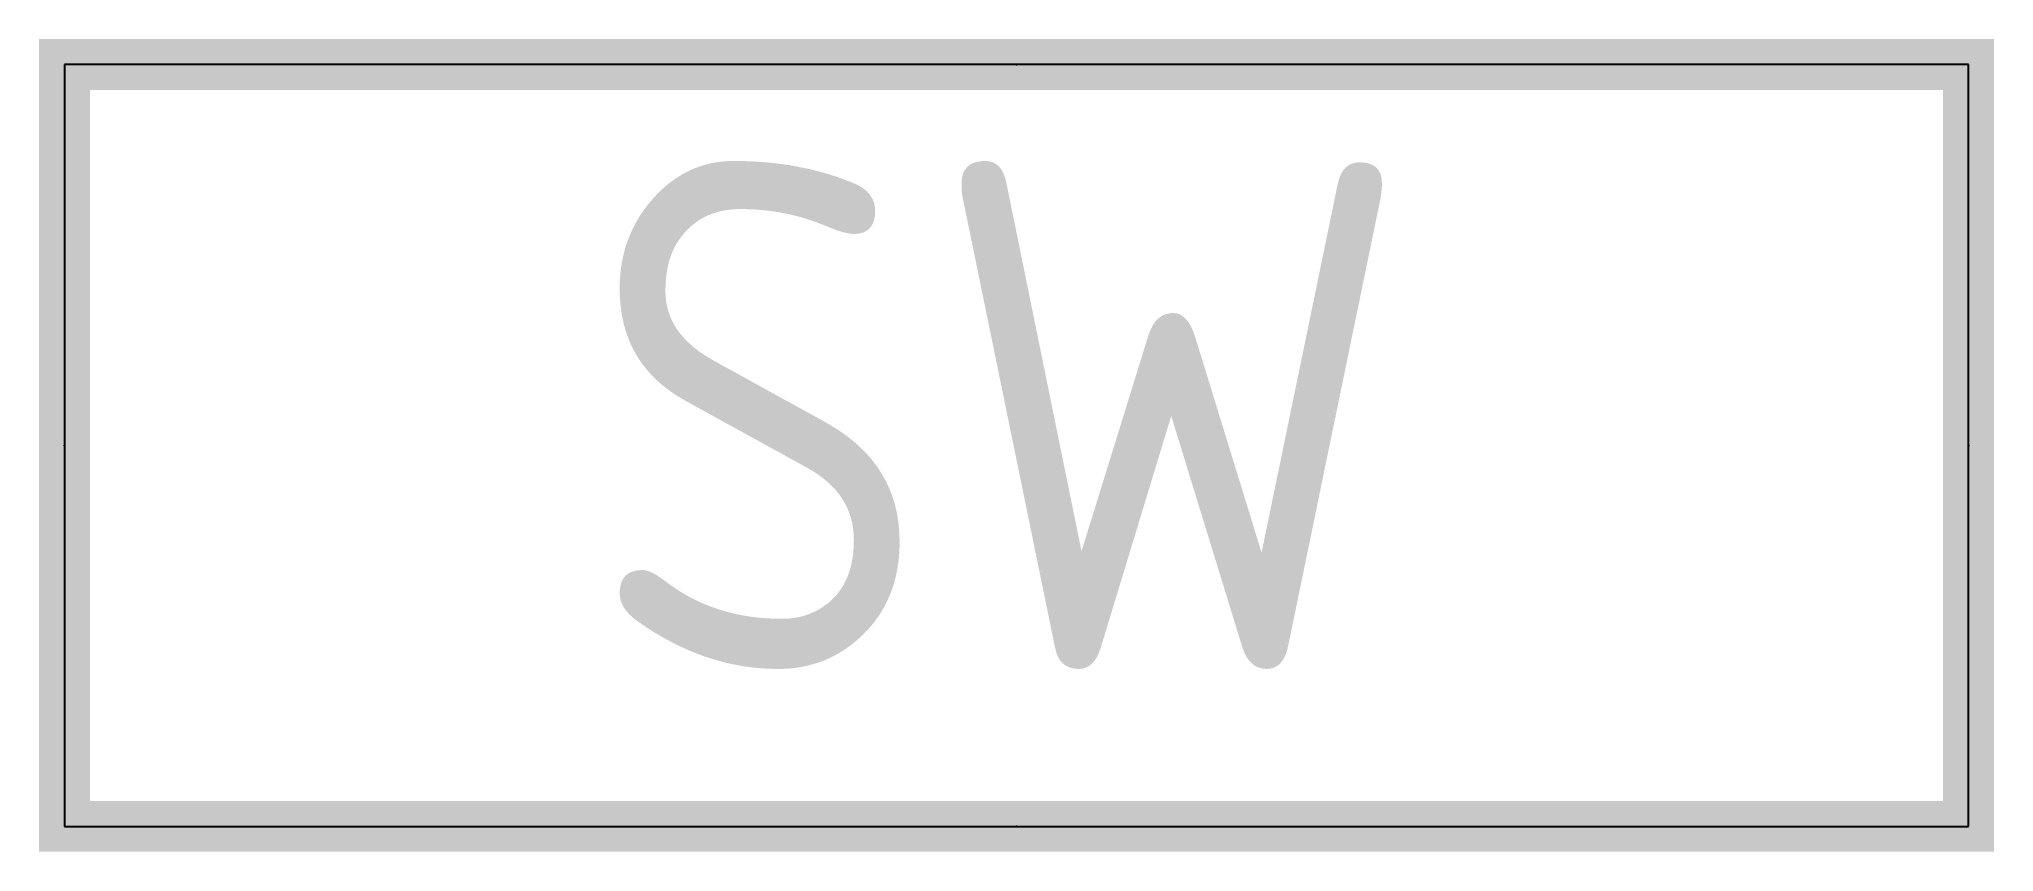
# Model space of a CAD drawing. Extents: x -379 to 391, y -172 to 148.
import ezdxf
from ezdxf.enums import TextEntityAlignment as Align

# ---------------------------------------------------------------- set-up
doc = ezdxf.new("R2010")
doc.units = 0
doc.header["$LTSCALE"] = 1000
doc.header["$MEASUREMENT"] = 0
doc.layers.add('EQUIP-通讯', color=3, linetype='Continuous')
doc.styles.add('_TEL_ATTDEF', font='GBENOR', dxfattribs={"width": 0.8, "height": 3, "bigfont": 'GBCBIG'})
doc.styles.add('_TEL_DIM', font='SIMPLEX', dxfattribs={"width": 0.8, "height": 3.5, "bigfont": 'HZTXT'})
doc.styles.get("Standard").update_dxf_attribs({"font": 'gbenor.shx', "bigfont": 'gbcbig.shx'})

# ---------------------------------------------------------------- blocks, each defined once
blk = doc.blocks.new('$equip$00002332')
at = {"layer": 'EQUIP-通讯'}
for p, q in [((-0.7376, 0.276), (-0.7376, -0.324)), ((0.7624, 0.276), (-0.7376, 0.276)), ((0.7624, -0.324), (0.7624, 0.276)), ((-0.7376, -0.324), (0.7624, -0.324))]:
    blk.add_line(p, q, dxfattribs=at)
at = {"layer": 'EQUIP-通讯', "const_width": 0.04}
blk.add_lwpolyline([(-0.7376, 0.276), (0.7624, 0.276), (0.7624, -0.324), (-0.7376, -0.324), (-0.7376, 0.276), (0.7624, 0.276)], dxfattribs=at)
at = {"layer": 'EQUIP-通讯'}
for p in [(0.0124, 0.276), (-0.7376, -0.024), (0.7624, -0.024), (0.0124, -0.324)]:
    blk.add_point(p, dxfattribs=at)
at = {"layer": 'EQUIP-通讯', "color": 7, "style": '_TEL_DIM'}
blk.add_attdef('$TEXT$', text='', height=0.4, dxfattribs=at).set_placement((0, 0), align=Align.MIDDLE_CENTER)
at = {"layer": 'EQUIP-通讯', "color": 7, "flags": 1}
blk.add_attdef('A', text='', height=0.00002, dxfattribs=at).set_placement((0, 0), align=Align.MIDDLE_CENTER)

msp = doc.modelspace()

# ---------------------------------------------------------------- block references
at = {"layer": 'EQUIP-通讯', "color": 3}
ref = msp.add_blockref('$equip$00002332', (0, 0), dxfattribs=dict(at, xscale=500, yscale=500, zscale=500))
ref.add_attrib('$TEXT$', 'SW', dxfattribs={"layer": '0', "color": 7, "height": 200, "style": '_TEL_ATTDEF'}).set_placement((0, 0), align=Align.MIDDLE_CENTER)

doc.saveas('drawing.dxf')
